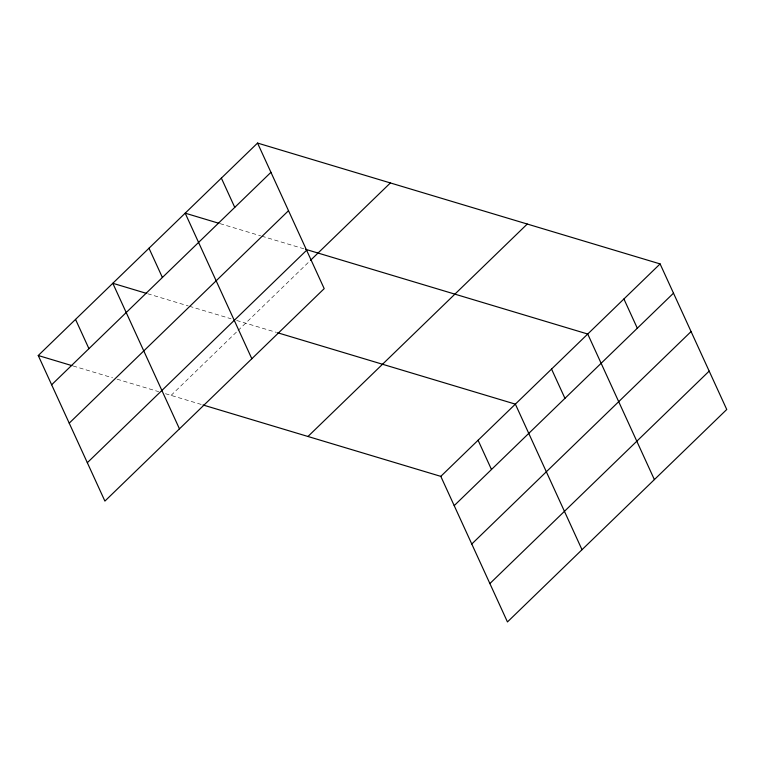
<?xml version="1.0" encoding="UTF-8"?>
<svg xmlns="http://www.w3.org/2000/svg" width="765" height="765" viewBox="0 0 765 765"><rect width="100%" height="100%" fill="white"/><g stroke="black" fill="none" stroke-linecap="round" stroke-linejoin="round"><path stroke-width="0.57" stroke-dasharray="3.83 2.87" d="M171.092 395.39L237.179 331.369M238.03 330.547L309.605 261.2M220.081 223.648L260.607 235.811M261.735 236.156L304.508 248.998M147.712 293.75L188.238 305.924M189.366 306.258L231.02 318.766M236.643 320.459L276.452 332.402M73.153 365.986L112.551 377.814M117.055 379.172L158.709 391.68M165.47 393.707L201.893 404.637"/><path stroke-width="1.15" d="M257.547 143.065L324.197 288.635L104.901 501.085L38.25 355.515L257.547 143.065L660.099 263.915L726.75 409.485L507.453 621.935L440.803 476.366L203.031 404.981M51.647 384.776L270.944 172.326M69.223 423.15L288.51 210.7M87.325 462.701L306.622 250.251M310.447 260.387L390.389 182.94M307.96 436.49L527.257 224.04M440.803 476.366L660.099 263.915M454.2 505.627L673.496 293.177M471.776 544.011L691.072 331.561M489.887 583.561L709.174 371.111M218.953 223.313L185.178 213.167L251.828 358.737M305.637 249.333L587.73 334.028L654.381 479.598M146.584 293.416L112.809 283.28L179.459 428.849M277.59 332.746L515.371 404.14L582.012 549.71M38.25 355.515L72.025 365.651M623.915 298.972L637.312 328.233M551.555 369.084L564.952 398.345M478.087 440.248L491.484 469.509M221.362 178.111L234.759 207.372M148.993 248.223L162.39 277.485M75.534 319.397L88.931 348.658"/></g></svg>
